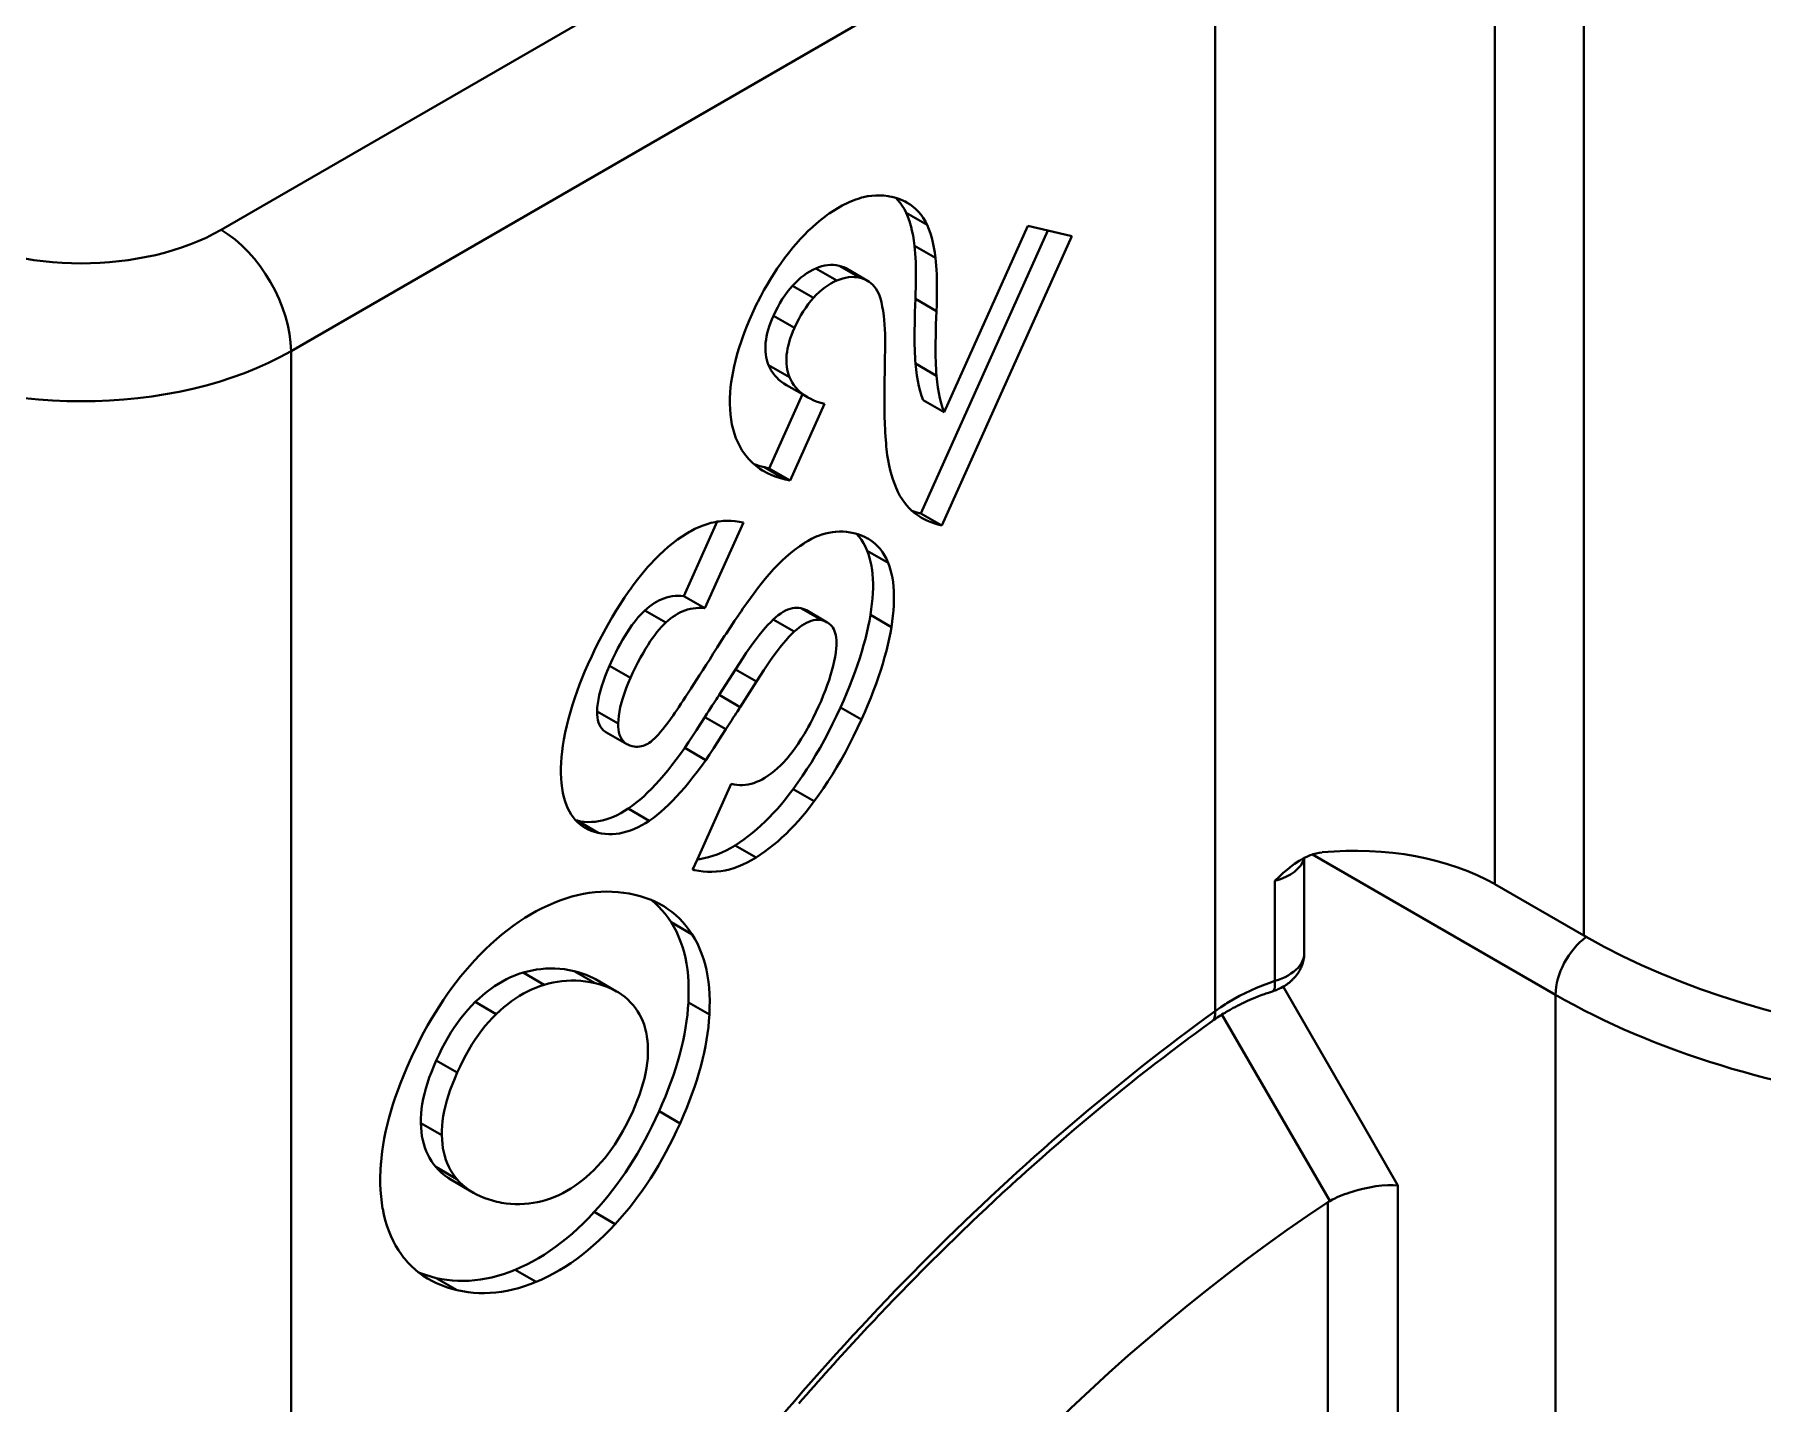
# Model space of a CAD drawing. Header units: millimetres. Extents: x 15 to 415, y 5 to 292.
# Drawn here: x 335.701 to 340.066, y 124.026 to 127.484 of the extents above; entities that cross this region are included whole.
import ezdxf

# ---------------------------------------------------------------- set-up
doc = ezdxf.new("R2010")
doc.units = ezdxf.units.MM
doc.layers.add('Geometries', color=7, linetype='Continuous')

msp = doc.modelspace()

# ---------------------------------------------------------------- linework, layer by layer
at = {"layer": 'Geometries', "linetype": 'Continuous', "lineweight": 40}
for p, q in [((338.5064, 128.3381), (336.1722, 126.9905)), ((336.349, 126.6843), (338.6831, 128.0319)), ((338.6831, 128.0319), (338.6831, 125.0167)), ((339.3902, 125.3376), (339.3902, 128.0319)), ((339.6148, 127.9023), (339.6148, 125.208)), ((337.7409, 127.0519), (337.7463, 127.0547)), ((337.8611, 127.075), (337.867, 127.0738)), ((337.867, 127.0738), (337.8765, 127.0713)), ((337.9561, 127.0029), (337.9031, 127.0335)), ((338.2609, 126.989), (337.9399, 126.2743)), ((338.3214, 126.975), (337.9929, 126.2437)), ((337.9985, 126.5298), (338.21, 127.0008)), ((338.21, 127.0008), (338.2609, 126.989)), ((338.2609, 126.989), (338.3214, 126.975)), ((337.6151, 126.9435), (337.6168, 126.9456)), ((337.9771, 126.9195), (337.9241, 126.9502)), ((337.5686, 126.8799), (337.5726, 126.8859)), ((337.7274, 126.8626), (337.6743, 126.8932)), ((337.7863, 126.8694), (337.7333, 126.9)), ((337.8053, 126.8621), (337.7523, 126.8927)), ((337.6689, 126.8188), (337.6159, 126.8494)), ((337.539, 126.8297), (337.5401, 126.8316)), ((337.9794, 126.7855), (337.9263, 126.8161)), ((337.6207, 126.7428), (337.5676, 126.7734)), ((336.349, 126.6843), (336.349, 123.0847)), ((337.8496, 126.6996), (337.8497, 126.7009)), ((337.6082, 126.6185), (337.5551, 126.6491)), ((337.9795, 126.6221), (337.9265, 126.6528)), ((337.6408, 126.5752), (337.5567, 126.388)), ((337.6006, 126.5984), (337.6408, 126.5752)), ((337.6408, 126.5752), (337.6536, 126.5678)), ((337.6967, 126.5509), (337.6098, 126.3574)), ((337.9985, 126.5298), (337.9455, 126.5604)), ((337.8485, 126.5189), (337.8485, 126.5225)), ((337.5979, 126.3601), (337.5449, 126.3908)), ((337.5567, 126.388), (337.5449, 126.3908)), ((337.6098, 126.3574), (337.5567, 126.388)), ((337.6098, 126.3574), (337.5979, 126.3601)), ((337.9208, 126.2779), (337.9175, 126.2808)), ((337.9929, 126.2437), (337.9399, 126.2743)), ((337.4258, 126.2535), (337.3414, 126.0656)), ((337.3488, 126.2238), (337.3558, 126.228)), ((337.4916, 126.2512), (337.3944, 126.035)), ((337.7707, 126.2244), (337.7772, 126.2227)), ((337.6431, 126.1977), (337.6463, 126.1998)), ((337.8573, 126.1494), (337.8043, 126.18)), ((337.8052, 126.2112), (337.8062, 126.2107)), ((337.2063, 126.0831), (337.2136, 126.0933)), ((337.3944, 126.035), (337.3414, 126.0656)), ((337.2961, 125.9988), (337.243, 126.0294)), ((337.4805, 126.0192), (337.4857, 126.0268)), ((337.6202, 125.9757), (337.5671, 126.0063)), ((337.6899, 126.0043), (337.6369, 126.035)), ((337.7037, 125.9991), (337.6507, 126.0297)), ((337.8656, 125.9873), (337.8126, 126.0179)), ((337.2064, 125.8586), (337.1534, 125.8892)), ((337.4716, 125.88), (337.4306, 125.8157)), ((337.5246, 125.8494), (337.4716, 125.88)), ((337.5246, 125.8494), (337.4837, 125.785)), ((337.4837, 125.785), (337.4306, 125.8157)), ((337.1753, 125.7433), (337.1222, 125.7739)), ((337.4474, 125.729), (337.3944, 125.7596)), ((337.7899, 125.7535), (337.7368, 125.7841)), ((337.1443, 125.7221), (337.1973, 125.6915)), ((337.3964, 125.6513), (337.3434, 125.6819)), ((337.3755, 125.4006), (337.4609, 125.5908)), ((337.4609, 125.5908), (337.4647, 125.59)), ((337.6705, 125.5471), (337.6174, 125.5777)), ((337.254, 125.4981), (337.201, 125.5287)), ((337.0714, 125.4982), (337.0677, 125.4991)), ((337.1245, 125.4676), (337.0714, 125.4982)), ((337.3643, 125.3758), (337.3755, 125.4006)), ((337.5236, 125.4052), (337.4706, 125.4358)), ((338.9085, 125.404), (338.9074, 125.4034)), ((338.9085, 125.1633), (338.9085, 125.4039)), ((338.9292, 125.4127), (339.5431, 125.0583)), ((337.3638, 125.3746), (337.3643, 125.3758)), ((337.3683, 125.3735), (337.3638, 125.3746)), ((337.3683, 125.3735), (337.3643, 125.3758)), ((338.8341, 125.3464), (338.8341, 125.0934)), ((339.6148, 125.208), (339.3902, 125.3376)), ((337.3622, 125.2108), (337.3092, 125.2414)), ((338.9085, 125.1633), (338.9085, 125.1632)), ((338.9085, 125.1632), (338.9085, 125.163)), ((336.9883, 125.0837), (336.9353, 125.1143)), ((337.117, 125.0877), (337.064, 125.1183)), ((337.1715, 125.0668), (337.1184, 125.0974)), ((338.8341, 125.0934), (338.834, 125.0933)), ((339.0565, 124.7303), (338.8555, 125.079)), ((339.5431, 125.0583), (339.5431, 123.1052)), ((336.8674, 125.0095), (336.8143, 125.0402)), ((337.4058, 125.0084), (337.3528, 125.039)), ((338.7006, 125.0084), (338.9726, 124.5375)), ((338.6755, 124.9915), (338.6754, 124.9914)), ((338.6155, 124.9475), (338.6225, 124.9528)), ((336.7688, 124.8619), (336.7158, 124.8925)), ((338.5151, 124.8711), (338.5221, 124.8766)), ((338.4105, 124.7875), (338.4174, 124.7931)), ((337.3317, 124.7334), (337.2786, 124.764)), ((336.73, 124.7036), (336.6769, 124.7343)), ((339.1449, 124.5769), (339.0565, 124.7303)), ((336.7678, 124.5928), (336.7148, 124.6234)), ((336.7569, 124.5889), (336.8099, 124.5583)), ((339.0565, 124.5682), (339.0528, 124.5674)), ((339.1449, 123.7267), (339.1449, 124.5769)), ((336.8691, 124.5356), (336.8746, 124.5344)), ((338.9727, 124.5373), (338.9681, 124.5346)), ((338.9681, 124.5346), (338.9681, 123.6842)), ((338.9727, 124.5373), (338.9726, 124.5375)), ((337.1681, 124.4791), (337.115, 124.5097)), ((336.6716, 124.357), (336.6713, 124.3572)), ((336.6713, 124.3572), (336.6713, 124.3572)), ((336.968, 124.333), (336.9149, 124.3636)), ((337.9311, 124.3494), (337.9386, 124.3569)), ((336.7688, 124.3123), (336.7157, 124.3429))]:
    msp.add_line(p, q, dxfattribs=at)
at = {"layer": 'Geometries', "linetype": 'Continuous', "lineweight": 40, "flags": 128}
for points in [[(337.7463, 127.0547), (337.7518, 127.0575), (337.7602, 127.0614)], [(337.7602, 127.0614), (337.7627, 127.0624), (337.7735, 127.0667), (337.7842, 127.0702), (337.7904, 127.072)], [(337.7904, 127.072), (337.7948, 127.0731), (337.8054, 127.0753), (337.8073, 127.0756)], [(337.8073, 127.0756), (337.8159, 127.0767), (337.8263, 127.0775), (337.8366, 127.0776), (337.8385, 127.0776)], [(337.8385, 127.0776), (337.8468, 127.077), (337.857, 127.0757), (337.8611, 127.075)], [(337.8765, 127.0713), (337.8771, 127.0711), (337.8868, 127.0678), (337.8959, 127.0639), (337.9, 127.0619)], [(337.8766, 127.0713), (337.8812, 127.0665), (337.8874, 127.0591), (337.8931, 127.0512), (337.8983, 127.0427), (337.9031, 127.0335)], [(337.9, 127.0619), (337.9045, 127.0595), (337.9056, 127.0589)], [(337.9056, 127.0589), (337.9127, 127.0545), (337.9203, 127.0489), (337.9275, 127.0427), (337.9342, 127.0359), (337.9404, 127.0285), (337.9461, 127.0206), (337.9514, 127.012), (337.9561, 127.0029)], [(337.6603, 126.9922), (337.666, 126.9976), (337.6765, 127.0069), (337.687, 127.0157), (337.6976, 127.0239), (337.7033, 127.0282)], [(337.7033, 127.0282), (337.7083, 127.0317), (337.7191, 127.0389), (337.7299, 127.0457), (337.7409, 127.0519)], [(337.9031, 127.0335), (337.9073, 127.0233), (337.9111, 127.0124), (337.9145, 127.0011), (337.9152, 126.9985)], [(337.6168, 126.9456), (337.6251, 126.9554), (337.6352, 126.9667), (337.6454, 126.9775), (337.6557, 126.9878), (337.6603, 126.9922)], [(337.9152, 126.9985), (337.9175, 126.9892), (337.9201, 126.9767), (337.9223, 126.9637), (337.9241, 126.9502)], [(337.9561, 127.0029), (337.9603, 126.9926), (337.9642, 126.9818), (337.9676, 126.9705), (337.9706, 126.9585), (337.9731, 126.9461), (337.9753, 126.9331), (337.9771, 126.9195)], [(337.5726, 126.8859), (337.5773, 126.8929), (337.5864, 126.906), (337.5957, 126.9188), (337.6053, 126.9313), (337.6151, 126.9435)], [(337.9241, 126.9502), (337.925, 126.9408), (337.9258, 126.9308), (337.9264, 126.9201), (337.9269, 126.9088), (337.9273, 126.8969), (337.9275, 126.8843), (337.9275, 126.8718), (337.9274, 126.8588), (337.9272, 126.8451), (337.9268, 126.8309), (337.9263, 126.8161)], [(337.5401, 126.8316), (337.5435, 126.8379), (337.5516, 126.8521), (337.5599, 126.866), (337.5685, 126.8796), (337.5686, 126.8799)], [(337.6743, 126.8932), (337.6667, 126.8896), (337.6592, 126.8855), (337.6517, 126.8808), (337.6444, 126.8756), (337.6371, 126.8699), (337.63, 126.8636), (337.6229, 126.8568), (337.6159, 126.8494)], [(337.7333, 126.9), (337.7262, 126.9013), (337.719, 126.902), (337.7118, 126.9021), (337.7044, 126.9016), (337.697, 126.9004), (337.6895, 126.8987), (337.682, 126.8963), (337.6743, 126.8932)], [(337.7523, 126.8927), (337.7509, 126.8935), (337.7454, 126.8961), (337.7395, 126.8983), (337.7333, 126.9)], [(337.9771, 126.9195), (337.978, 126.9102), (337.9788, 126.9002), (337.9795, 126.8895), (337.98, 126.8782), (337.9803, 126.8663), (337.9805, 126.8537), (337.9805, 126.8412), (337.9804, 126.8281), (337.9802, 126.8145), (337.9799, 126.8003), (337.9794, 126.7855)], [(337.6159, 126.8494), (337.609, 126.8416), (337.6024, 126.8332), (337.5961, 126.8244), (337.5899, 126.8152), (337.584, 126.8054), (337.5783, 126.7952), (337.5729, 126.7846), (337.5676, 126.7734)], [(337.7274, 126.8626), (337.7198, 126.859), (337.7122, 126.8549), (337.7048, 126.8502), (337.6974, 126.845), (337.6902, 126.8393), (337.683, 126.833), (337.6759, 126.8262), (337.6689, 126.8188)], [(337.7863, 126.8694), (337.7792, 126.8707), (337.772, 126.8714), (337.7648, 126.8715), (337.7575, 126.871), (337.75, 126.8698), (337.7426, 126.868), (337.735, 126.8656), (337.7274, 126.8626)], [(337.8053, 126.8621), (337.8039, 126.8628), (337.7984, 126.8655), (337.7926, 126.8677), (337.7863, 126.8694)], [(337.8376, 126.8175), (337.8353, 126.8244), (337.8326, 126.8309), (337.8295, 126.8369), (337.8261, 126.8424), (337.8224, 126.8474), (337.8183, 126.852), (337.8139, 126.8561), (337.8091, 126.8597), (337.8053, 126.8621)], [(337.5138, 126.7785), (337.5209, 126.7938), (337.5276, 126.8077)], [(337.5276, 126.8077), (337.5282, 126.8088), (337.5355, 126.823)], [(337.5355, 126.823), (337.5357, 126.8235), (337.539, 126.8297)], [(337.6689, 126.8188), (337.6621, 126.8109), (337.6555, 126.8026), (337.6491, 126.7938), (337.643, 126.7846), (337.637, 126.7748), (337.6314, 126.7646), (337.6259, 126.7539), (337.6207, 126.7428)], [(337.8497, 126.7009), (337.8497, 126.7143), (337.8495, 126.7273), (337.849, 126.7397), (337.8484, 126.7516), (337.8474, 126.7629), (337.8463, 126.7737), (337.8446, 126.7858), (337.8426, 126.7971), (337.8403, 126.8077), (337.8376, 126.8175)], [(337.9263, 126.8161), (337.9257, 126.7991), (337.9251, 126.7827), (337.9247, 126.767), (337.9244, 126.752), (337.9242, 126.7377), (337.9241, 126.7241), (337.9241, 126.7112), (337.9243, 126.7), (337.9245, 126.6894), (337.9249, 126.6794), (337.9253, 126.6699), (337.9258, 126.661), (337.9265, 126.6528)], [(337.4827, 126.6986), (337.4841, 126.7029), (337.4892, 126.7176), (337.4947, 126.7325), (337.5006, 126.7476), (337.507, 126.7629), (337.5138, 126.7785)], [(337.5676, 126.7734), (337.5637, 126.7643), (337.5602, 126.7553), (337.5571, 126.7465), (337.5544, 126.7379), (337.5521, 126.7295), (337.5503, 126.7213), (337.5489, 126.7132), (337.5479, 126.7053), (337.5473, 126.6977), (337.5472, 126.6902), (337.5474, 126.6829), (337.5481, 126.6757), (337.5493, 126.6688), (337.5508, 126.662), (337.5527, 126.6555), (337.5551, 126.6491)], [(337.9794, 126.7855), (337.9787, 126.7684), (337.9781, 126.7521), (337.9777, 126.7364), (337.9774, 126.7214), (337.9772, 126.7071), (337.9771, 126.6935), (337.9772, 126.6806), (337.9773, 126.6694), (337.9775, 126.6588), (337.9779, 126.6488), (337.9783, 126.6393), (337.9789, 126.6304), (337.9795, 126.6221)], [(337.6207, 126.7428), (337.6167, 126.7336), (337.6132, 126.7247), (337.6101, 126.7159), (337.6074, 126.7073), (337.6052, 126.6989), (337.6033, 126.6906), (337.6019, 126.6826), (337.6009, 126.6747), (337.6004, 126.667), (337.6002, 126.6596), (337.6005, 126.6522), (337.6012, 126.6451), (337.6023, 126.6382), (337.6038, 126.6314), (337.6058, 126.6249), (337.6082, 126.6185)], [(337.4584, 126.5801), (337.4595, 126.5929), (337.4611, 126.6059), (337.463, 126.6191), (337.4655, 126.6325), (337.4683, 126.6462), (337.4716, 126.66), (337.4754, 126.6741), (337.4795, 126.6884), (337.4827, 126.6986)], [(337.8484, 126.6109), (337.8485, 126.6147), (337.8486, 126.6276), (337.8488, 126.6411), (337.8489, 126.6551), (337.8492, 126.6698), (337.8494, 126.685), (337.8496, 126.6996)], [(337.5551, 126.6491), (337.5583, 126.6421), (337.562, 126.6354), (337.5662, 126.629), (337.5708, 126.623), (337.5759, 126.6174), (337.5815, 126.612), (337.5876, 126.607), (337.5942, 126.6024), (337.6006, 126.5984)], [(337.6082, 126.6185), (337.6114, 126.6115), (337.615, 126.6048), (337.6192, 126.5984), (337.6238, 126.5924), (337.629, 126.5867), (337.6346, 126.5814), (337.6406, 126.5764), (337.6472, 126.5718), (337.6536, 126.5678)], [(337.9265, 126.6528), (337.928, 126.6375), (337.93, 126.623), (337.9323, 126.6091), (337.935, 126.5959), (337.9381, 126.5834), (337.9416, 126.5716), (337.9455, 126.5604)], [(337.9795, 126.6221), (337.9811, 126.6069), (337.983, 126.5924), (337.9853, 126.5785), (337.988, 126.5653), (337.9911, 126.5528), (337.9946, 126.541), (337.9985, 126.5298)], [(337.4881, 126.4342), (337.4824, 126.4439), (337.4773, 126.4541), (337.4728, 126.4647), (337.4689, 126.4757), (337.4655, 126.4872), (337.4628, 126.4992), (337.4606, 126.5115), (337.459, 126.5244), (337.458, 126.5376), (337.4575, 126.5513), (337.4577, 126.5655), (337.4584, 126.5801)], [(337.6536, 126.5678), (337.6542, 126.5674), (337.6618, 126.5635), (337.6678, 126.5606)], [(337.6678, 126.5606), (337.6698, 126.5598), (337.6783, 126.5565), (337.6872, 126.5535), (337.6967, 126.5509)], [(337.85, 126.4802), (337.8498, 126.4843), (337.849, 126.5013), (337.8485, 126.5189)], [(337.8527, 126.4435), (337.852, 126.4518), (337.8507, 126.4678), (337.85, 126.4802)], [(337.8552, 126.4216), (337.8535, 126.4364), (337.8527, 126.4435)], [(337.5045, 126.4124), (337.5011, 126.4163), (337.4944, 126.425), (337.4881, 126.4342)], [(337.5187, 126.3985), (337.5163, 126.4007), (337.5084, 126.4082), (337.5045, 126.4124)], [(337.54, 126.383), (337.5335, 126.3872), (337.5246, 126.3937), (337.5187, 126.3985)], [(337.5449, 126.3908), (337.5328, 126.3939), (337.5213, 126.3976), (337.5188, 126.3985)], [(337.8688, 126.3612), (337.8656, 126.3719), (337.8625, 126.3836), (337.8597, 126.3957), (337.8573, 126.4084), (337.8552, 126.4216)], [(337.5433, 126.3811), (337.5429, 126.3813), (337.54, 126.383)], [(337.5979, 126.3601), (337.5858, 126.3633), (337.5743, 126.3669), (337.5633, 126.3712), (337.5528, 126.376), (337.5433, 126.3811)], [(337.8799, 126.3331), (337.8774, 126.3387), (337.873, 126.3495), (337.869, 126.3607), (337.8688, 126.3612)], [(337.8985, 126.3016), (337.8927, 126.3101), (337.8872, 126.319), (337.8821, 126.3286), (337.8799, 126.3331)], [(337.9175, 126.2808), (337.9165, 126.2817), (337.9101, 126.2879), (337.9041, 126.2946), (337.8985, 126.3016)], [(337.9399, 126.2743), (337.9297, 126.2769), (337.92, 126.2799), (337.9175, 126.2808)], [(337.9418, 126.2632), (337.9383, 126.2654), (337.9306, 126.2704), (337.9234, 126.2758), (337.9208, 126.2779)], [(337.2505, 126.1392), (337.2569, 126.1463), (337.268, 126.158), (337.2792, 126.1692), (337.2905, 126.1798), (337.3019, 126.1898), (337.3135, 126.1992), (337.3251, 126.208), (337.3369, 126.2162), (337.3488, 126.2238)], [(337.3558, 126.228), (337.359, 126.2297), (337.3692, 126.2351), (337.3794, 126.2398), (337.3897, 126.2439), (337.3999, 126.2474), (337.4093, 126.2501)], [(337.4093, 126.2501), (337.4101, 126.2503), (337.4203, 126.2526), (337.4258, 126.2536)], [(337.4258, 126.2536), (337.4305, 126.2542), (337.4407, 126.2553), (337.4508, 126.2557), (337.461, 126.2555), (337.47, 126.2548)], [(337.47, 126.2548), (337.4712, 126.2547), (337.4814, 126.2533), (337.4916, 126.2512)], [(337.6782, 126.2167), (337.6811, 126.2179), (337.6899, 126.221), (337.6987, 126.2236), (337.7076, 126.2256), (337.7165, 126.2271), (337.7233, 126.2279)], [(337.7233, 126.2279), (337.7255, 126.228), (337.7344, 126.2284), (337.7434, 126.2282), (337.7525, 126.2275), (337.7615, 126.2262), (337.7707, 126.2244)], [(337.9929, 126.2437), (337.9828, 126.2463), (337.973, 126.2493), (337.9637, 126.2527), (337.9548, 126.2565), (337.9463, 126.2607), (337.9418, 126.2632)], [(337.5633, 126.1285), (337.567, 126.1326), (337.5776, 126.1436), (337.5885, 126.1542), (337.5996, 126.1643), (337.6109, 126.1739), (337.62, 126.1811)], [(337.62, 126.1811), (337.6225, 126.183), (337.6319, 126.1899)], [(337.6319, 126.1899), (337.6343, 126.1916), (337.6431, 126.1977)], [(337.6463, 126.1998), (337.6549, 126.2051), (337.6636, 126.2099), (337.6723, 126.2142), (337.6782, 126.2167)], [(337.7772, 126.2227), (337.7807, 126.2217), (337.7903, 126.2183), (337.7993, 126.2143), (337.8052, 126.2112)], [(337.7772, 126.2227), (337.7773, 126.2225), (337.7837, 126.2153), (337.7897, 126.2074), (337.7951, 126.1989), (337.7999, 126.1898), (337.8043, 126.18)], [(337.8043, 126.18), (337.8076, 126.1711), (337.8105, 126.1618), (337.813, 126.1521), (337.815, 126.142), (337.8161, 126.1353)], [(337.8062, 126.2107), (337.8079, 126.2097), (337.8159, 126.2044), (337.8234, 126.1985), (337.8303, 126.1919), (337.8368, 126.1847), (337.8427, 126.1768), (337.8481, 126.1683), (337.853, 126.1592), (337.8573, 126.1494)], [(337.2136, 126.0933), (337.2242, 126.1074), (337.235, 126.1209), (337.2459, 126.1339), (337.2505, 126.1392)], [(337.8573, 126.1494), (337.8607, 126.1405), (337.8636, 126.1312), (337.866, 126.1215), (337.8681, 126.1114), (337.8697, 126.1009), (337.8709, 126.0899), (337.8717, 126.0785), (337.8721, 126.0667), (337.8721, 126.0545), (337.8716, 126.0419), (337.8708, 126.0289), (337.8695, 126.0154), (337.8678, 126.0016), (337.8656, 125.9873)], [(337.4857, 126.0268), (337.4905, 126.0337), (337.5001, 126.0472), (337.5094, 126.0603), (337.5186, 126.0728), (337.5276, 126.0849), (337.5364, 126.0964)], [(337.5364, 126.0964), (337.5463, 126.1089), (337.5566, 126.121), (337.5633, 126.1285)], [(337.8188, 126.1081), (337.8191, 126.0974), (337.8191, 126.0852), (337.8186, 126.0725), (337.8177, 126.0595), (337.8164, 126.0461), (337.8147, 126.0322), (337.8126, 126.0179)], [(337.8161, 126.1353), (337.8167, 126.1315), (337.8179, 126.1205), (337.8187, 126.1092), (337.8188, 126.1081)], [(337.0989, 125.8928), (337.1085, 125.9138), (337.1184, 125.9344), (337.1285, 125.9544), (337.1388, 125.974), (337.1493, 125.9931), (337.16, 126.0118), (337.1704, 126.0289), (337.1809, 126.0456), (337.1855, 126.0528)], [(337.1855, 126.0528), (337.1916, 126.0619), (337.2025, 126.0778), (337.2063, 126.0831)], [(337.3414, 126.0656), (337.3339, 126.0662), (337.3265, 126.0663), (337.3191, 126.0659), (337.3118, 126.065), (337.3046, 126.0637), (337.2975, 126.0618), (337.2904, 126.0595), (337.2843, 126.0571), (337.2782, 126.0542), (337.2722, 126.051), (337.2663, 126.0475), (337.2604, 126.0435), (337.2546, 126.0392), (337.2488, 126.0345), (337.243, 126.0294)], [(337.243, 126.0294), (337.2373, 126.0239), (337.2317, 126.0181), (337.2263, 126.012), (337.2208, 126.0055), (337.2155, 125.9987), (337.2103, 125.9918), (337.2041, 125.9829), (337.1981, 125.9738), (337.1923, 125.9645), (337.1867, 125.955), (337.1806, 125.9443), (337.1748, 125.9335), (337.1692, 125.9226), (337.1611, 125.9059), (337.1534, 125.8892)], [(337.3944, 126.035), (337.3869, 126.0356), (337.3795, 126.0357), (337.3721, 126.0353), (337.3649, 126.0344), (337.3577, 126.0331), (337.3505, 126.0312), (337.3435, 126.0289), (337.3373, 126.0264), (337.3313, 126.0236), (337.3253, 126.0204), (337.3193, 126.0168), (337.3134, 126.0129), (337.3076, 126.0086), (337.3018, 126.0039), (337.2961, 125.9988)], [(337.4441, 125.9647), (337.4478, 125.9703), (337.4588, 125.987), (337.4696, 126.0032), (337.4798, 126.0181)], [(337.5671, 126.0063), (337.5606, 126), (337.5537, 125.9929), (337.5466, 125.985), (337.5393, 125.9764), (337.5317, 125.967), (337.5239, 125.9568), (337.5158, 125.9459), (337.5075, 125.9343), (337.4989, 125.9218), (337.49, 125.9087), (337.4809, 125.8947), (337.4716, 125.88)], [(337.4798, 126.0181), (337.4801, 126.0187), (337.4805, 126.0192)], [(337.6369, 126.035), (337.6317, 126.0359), (337.6264, 126.0362), (337.6209, 126.0359), (337.6154, 126.035), (337.6097, 126.0335), (337.604, 126.0314), (337.5981, 126.0287), (337.5921, 126.0254), (337.586, 126.0215), (337.5798, 126.0171), (337.5735, 126.012), (337.5671, 126.0063)], [(337.6899, 126.0043), (337.6847, 126.0052), (337.6794, 126.0055), (337.6739, 126.0052), (337.6684, 126.0043), (337.6627, 126.0029), (337.657, 126.0008), (337.6511, 125.9981), (337.6451, 125.9948), (337.6391, 125.9909), (337.6329, 125.9865), (337.6266, 125.9814), (337.6202, 125.9757)], [(337.6507, 126.0297), (337.6467, 126.0317), (337.642, 126.0335), (337.6369, 126.035)], [(337.8126, 126.0179), (337.81, 126.0033), (337.8071, 125.9883), (337.8036, 125.973), (337.7997, 125.9574), (337.7954, 125.9415), (337.7907, 125.9253), (337.7855, 125.9087), (337.7798, 125.8919), (337.7738, 125.8747), (337.7673, 125.8572), (337.7603, 125.8394), (337.7529, 125.8213), (337.7451, 125.8029), (337.7368, 125.7841)], [(337.2961, 125.9988), (337.2904, 125.9933), (337.2847, 125.9874), (337.279, 125.9811), (337.2734, 125.9743), (337.2677, 125.967), (337.2621, 125.9594), (337.2565, 125.9513), (337.2509, 125.9427), (337.2445, 125.9324), (337.2381, 125.9215), (337.2317, 125.9101), (337.2254, 125.8981), (337.219, 125.8855), (337.2127, 125.8723), (337.2064, 125.8586)], [(337.4252, 125.9352), (337.4366, 125.9531), (337.4441, 125.9647)], [(337.6202, 125.9757), (337.6136, 125.9694), (337.6068, 125.9623), (337.5997, 125.9544), (337.5923, 125.9458), (337.5847, 125.9364), (337.5769, 125.9262), (337.5688, 125.9153), (337.5605, 125.9037), (337.5519, 125.8912), (337.5431, 125.878), (337.534, 125.8641), (337.5246, 125.8494)], [(337.7037, 125.9991), (337.6997, 126.0011), (337.695, 126.0029), (337.6899, 126.0043)], [(337.726, 125.9332), (337.7265, 125.9407), (337.7267, 125.9477), (337.7265, 125.9544), (337.726, 125.9607), (337.725, 125.9665), (337.7237, 125.972), (337.722, 125.977), (337.7199, 125.9817), (337.7175, 125.9859), (337.7147, 125.9898), (337.7115, 125.9932), (337.7079, 125.9963), (337.704, 125.9989), (337.7037, 125.9991)], [(337.8656, 125.9873), (337.8631, 125.9726), (337.8601, 125.9577), (337.8566, 125.9424), (337.8528, 125.9268), (337.8485, 125.9109), (337.8437, 125.8947), (337.8385, 125.8781), (337.8329, 125.8613), (337.8268, 125.8441), (337.8203, 125.8266), (337.8133, 125.8088), (337.806, 125.7907), (337.7981, 125.7723), (337.7899, 125.7535)], [(337.3139, 125.7638), (337.3184, 125.7703), (337.3232, 125.7773), (337.3284, 125.785), (337.3338, 125.7932), (337.3396, 125.8019), (337.3457, 125.8111), (337.352, 125.8208), (337.3587, 125.8311), (337.3657, 125.8419), (337.3732, 125.8535), (337.381, 125.8657), (337.3892, 125.8784), (337.3977, 125.8918), (337.4065, 125.9057), (337.4157, 125.9201), (337.4252, 125.9352)], [(337.6817, 125.7864), (337.6879, 125.8004), (337.6936, 125.8142), (337.6989, 125.8276), (337.7037, 125.8406), (337.708, 125.8534), (337.7119, 125.8658), (337.7154, 125.8778), (337.7184, 125.8896), (337.721, 125.901), (337.7231, 125.912), (337.7248, 125.9228), (337.726, 125.9332)], [(337.0385, 125.7034), (337.0419, 125.7208), (337.0457, 125.7382), (337.0501, 125.7556), (337.0548, 125.7732), (337.0601, 125.7908), (337.0658, 125.8085), (337.0716, 125.8252), (337.0778, 125.842), (337.0844, 125.8589), (337.0914, 125.8758), (337.0989, 125.8928)], [(337.1534, 125.8892), (337.1476, 125.876), (337.1425, 125.8632), (337.1379, 125.8507), (337.134, 125.8386), (337.1306, 125.8269), (337.1277, 125.8156), (337.1255, 125.8046), (337.1238, 125.794), (337.1227, 125.7837), (337.1222, 125.7739)], [(337.2064, 125.8586), (337.2007, 125.8454), (337.1955, 125.8326), (337.191, 125.8201), (337.187, 125.808), (337.1836, 125.7963), (337.1808, 125.785), (337.1785, 125.774), (337.1769, 125.7634), (337.1758, 125.7531), (337.1753, 125.7433)], [(337.4306, 125.8157), (337.4286, 125.8127), (337.4263, 125.8091), (337.4235, 125.8049), (337.4204, 125.8002), (337.417, 125.7949), (337.4132, 125.789), (337.409, 125.7825), (337.4045, 125.7755), (337.3996, 125.7678), (337.3944, 125.7596)], [(337.1222, 125.7739), (337.1223, 125.7661), (337.1229, 125.7588), (337.124, 125.7522), (337.1257, 125.746), (337.1278, 125.7405), (337.1305, 125.7354), (337.1337, 125.731), (337.1375, 125.7271), (337.1417, 125.7237), (337.1442, 125.7221)], [(337.1753, 125.7433), (337.1753, 125.7355), (337.1759, 125.7282), (337.1771, 125.7215), (337.1787, 125.7154), (337.1809, 125.7098), (337.1836, 125.7048), (337.1868, 125.7004), (337.1905, 125.6965), (337.1948, 125.6931), (337.1973, 125.6915)], [(337.2575, 125.6976), (337.262, 125.7012), (337.2668, 125.7056), (337.2719, 125.7106), (337.2772, 125.7162), (337.2827, 125.7225), (337.2885, 125.7295), (337.2945, 125.7371), (337.3007, 125.7454), (337.3072, 125.7543), (337.3139, 125.7638)], [(337.3944, 125.7596), (337.3837, 125.743), (337.3732, 125.7268), (337.363, 125.7113), (337.353, 125.6963), (337.3434, 125.6819)], [(337.4837, 125.785), (337.4817, 125.782), (337.4793, 125.7784), (337.4766, 125.7743), (337.4735, 125.7696), (337.47, 125.7642), (337.4662, 125.7584), (337.4621, 125.7519), (337.4575, 125.7448), (337.4527, 125.7372), (337.4474, 125.729)], [(337.7368, 125.7841), (337.7271, 125.7631), (337.7171, 125.7424), (337.7068, 125.7221), (337.6963, 125.7021), (337.6854, 125.6825), (337.6742, 125.6633), (337.6634, 125.6455), (337.6523, 125.6281), (337.6409, 125.611), (337.6293, 125.5942), (337.6174, 125.5777)], [(337.6557, 125.7345), (337.6609, 125.7441), (337.6681, 125.7579), (337.675, 125.772), (337.6817, 125.7864)], [(337.7899, 125.7535), (337.7802, 125.7325), (337.7702, 125.7118), (337.7599, 125.6914), (337.7493, 125.6715), (337.7384, 125.6519), (337.7272, 125.6327), (337.7164, 125.6149), (337.7053, 125.5975), (337.694, 125.5804), (337.6823, 125.5636), (337.6705, 125.5471)], [(337.0415, 125.5464), (337.0385, 125.5574), (337.0359, 125.5687), (337.0338, 125.5804), (337.0323, 125.5925), (337.0313, 125.605), (337.0308, 125.6178), (337.0308, 125.6311), (337.0313, 125.6448), (337.0323, 125.6589), (337.0339, 125.6733), (337.0359, 125.6882), (337.0385, 125.7034)], [(337.4474, 125.729), (337.4367, 125.7123), (337.4262, 125.6962), (337.416, 125.6807), (337.4061, 125.6657), (337.3964, 125.6513)], [(337.6214, 125.6802), (337.6298, 125.6923), (337.638, 125.7048), (337.6459, 125.7175), (337.6535, 125.7307), (337.6557, 125.7345)], [(337.1973, 125.6915), (337.1995, 125.6903), (337.2048, 125.6881), (337.2107, 125.6864)], [(337.3434, 125.6819), (337.3326, 125.6668), (337.3219, 125.6523), (337.3113, 125.6385), (337.3008, 125.6253), (337.2904, 125.6127), (337.2801, 125.6008), (337.2699, 125.5896), (337.2598, 125.5789), (337.2497, 125.569), (337.2398, 125.5596), (337.23, 125.5509), (337.2202, 125.5429), (337.2106, 125.5355), (337.201, 125.5287)], [(337.2107, 125.6864), (337.2156, 125.6855), (337.2204, 125.685), (337.2252, 125.685), (337.23, 125.6854), (337.2347, 125.6863), (337.2386, 125.6874), (337.2424, 125.6888), (337.2462, 125.6905), (337.25, 125.6926), (337.2538, 125.6949), (337.2575, 125.6976)], [(337.559, 125.6153), (337.5622, 125.6177), (337.5701, 125.624), (337.5779, 125.6307), (337.5855, 125.6378), (337.593, 125.6454), (337.6003, 125.6534), (337.6058, 125.6598)], [(337.6058, 125.6598), (337.6075, 125.6619), (337.6145, 125.6708), (337.6214, 125.6802)], [(337.3964, 125.6513), (337.3856, 125.6362), (337.3749, 125.6217), (337.3643, 125.6079), (337.3538, 125.5947), (337.3434, 125.5821), (337.3331, 125.5702), (337.3229, 125.5589), (337.3128, 125.5483), (337.3028, 125.5383), (337.2928, 125.529), (337.283, 125.5203), (337.2732, 125.5123), (337.2636, 125.5049), (337.254, 125.4981)], [(337.546, 125.6065), (337.5542, 125.6119), (337.559, 125.6153)], [(337.4647, 125.59), (337.4682, 125.5894), (337.4754, 125.5885), (337.4827, 125.588), (337.4898, 125.5881), (337.497, 125.5886), (337.5041, 125.5897), (337.5112, 125.5912), (337.5182, 125.5933), (337.5252, 125.5959), (337.5322, 125.5989), (337.5391, 125.6025), (337.546, 125.6065)], [(337.6174, 125.5777), (337.6076, 125.5647), (337.5977, 125.5522), (337.5877, 125.54), (337.5776, 125.5284), (337.5673, 125.5171), (337.557, 125.5063), (337.5466, 125.496), (337.536, 125.486), (337.5254, 125.4766), (337.5146, 125.4675), (337.5038, 125.4589), (337.4928, 125.4508), (337.4817, 125.4431), (337.4706, 125.4358)], [(337.0678, 125.4991), (337.0665, 125.5005), (337.0613, 125.5069), (337.0565, 125.5138), (337.0521, 125.5212), (337.0481, 125.5291), (337.0446, 125.5375), (337.0415, 125.5464)], [(337.201, 125.5287), (337.1915, 125.5226), (337.1821, 125.5171), (337.1726, 125.5121), (337.1633, 125.5078), (337.1539, 125.5041), (337.1446, 125.501), (337.1353, 125.4986), (337.1261, 125.4967), (337.1169, 125.4954), (337.1077, 125.4948), (337.0986, 125.4947), (337.0895, 125.4953), (337.0805, 125.4964), (337.0714, 125.4982)], [(337.6705, 125.5471), (337.6606, 125.5341), (337.6507, 125.5215), (337.6407, 125.5094), (337.6306, 125.4977), (337.6204, 125.4865), (337.61, 125.4757), (337.5996, 125.4653), (337.5891, 125.4554), (337.5784, 125.4459), (337.5677, 125.4369), (337.5568, 125.4283), (337.5458, 125.4202), (337.5348, 125.4124), (337.5236, 125.4052)], [(337.0913, 125.4804), (337.085, 125.4843), (337.0784, 125.4892), (337.0723, 125.4946), (337.0678, 125.4991)], [(337.254, 125.4981), (337.2445, 125.492), (337.2351, 125.4864), (337.2257, 125.4815), (337.2163, 125.4772), (337.2069, 125.4735), (337.1976, 125.4704), (337.1884, 125.4679), (337.1791, 125.4661), (337.1699, 125.4648), (337.1608, 125.4641), (337.1516, 125.4641), (337.1425, 125.4646), (337.1335, 125.4658), (337.1245, 125.4676)], [(337.1245, 125.4676), (337.1157, 125.4699), (337.1074, 125.4728), (337.0995, 125.4761), (337.092, 125.48), (337.0913, 125.4804)], [(337.5236, 125.4052), (337.5124, 125.3985), (337.5012, 125.3924), (337.49, 125.3871), (337.4788, 125.3824), (337.4677, 125.3785), (337.4566, 125.3752), (337.4455, 125.3726), (337.4344, 125.3707), (337.4233, 125.3694), (337.4123, 125.3689), (337.4013, 125.369), (337.3903, 125.3698), (337.3793, 125.3713), (337.3683, 125.3735)], [(337.4706, 125.4358), (337.4593, 125.4291), (337.4481, 125.423), (337.437, 125.4177), (337.4258, 125.4131), (337.4147, 125.4091), (337.4035, 125.4058), (337.3924, 125.4032), (337.3814, 125.4013), (337.3755, 125.4005)], [(338.8952, 125.3964), (338.8914, 125.394), (338.8902, 125.3932)], [(338.9074, 125.4034), (338.9069, 125.4031), (338.899, 125.3988), (338.8952, 125.3964)], [(338.9292, 125.4128), (338.9232, 125.4106), (338.9149, 125.4071), (338.9085, 125.404)], [(338.9538, 125.4181), (338.946, 125.4171), (338.9383, 125.4154), (338.9307, 125.4132), (338.9292, 125.4128)], [(338.8902, 125.3932), (338.8839, 125.389), (338.8767, 125.3837), (338.8658, 125.375), (338.8553, 125.366), (338.845, 125.3566), (338.8348, 125.347), (338.8341, 125.3464)], [(337.0133, 125.2907), (337.0283, 125.2965), (337.0433, 125.3017), (337.0582, 125.3062), (337.073, 125.31), (337.0878, 125.3131), (337.1025, 125.3156), (337.1171, 125.3174), (337.1316, 125.3185), (337.1461, 125.3189), (337.1605, 125.3187), (337.1748, 125.3178), (337.1891, 125.3162), (337.2033, 125.314), (337.2174, 125.3111)], [(337.2174, 125.3111), (337.2307, 125.3076), (337.2436, 125.3036), (337.256, 125.2991), (337.2583, 125.2981)], [(336.8123, 125.1448), (336.826, 125.1592), (336.8398, 125.1729), (336.8537, 125.1861), (336.8677, 125.1986), (336.8818, 125.2106), (336.896, 125.2219), (336.9103, 125.2326), (336.9247, 125.2428), (336.9392, 125.2523), (336.9538, 125.2612), (336.9685, 125.2695), (336.9834, 125.2772), (336.9983, 125.2842), (337.0133, 125.2907)], [(337.2583, 125.2981), (337.2679, 125.2939), (337.2746, 125.2907)], [(337.2583, 125.2981), (337.2678, 125.2902), (337.277, 125.2816), (337.2857, 125.2724), (337.294, 125.2627), (337.3018, 125.2523), (337.3092, 125.2414)], [(337.2746, 125.2907), (337.2794, 125.2882), (337.286, 125.2845)], [(337.286, 125.2845), (337.2905, 125.2819), (337.297, 125.2778)], [(337.297, 125.2778), (337.301, 125.275), (337.3112, 125.2676), (337.3208, 125.2596), (337.33, 125.251), (337.3388, 125.2418), (337.3471, 125.232), (337.3549, 125.2217), (337.3622, 125.2108)], [(337.3092, 125.2414), (337.3161, 125.23), (337.3223, 125.2181), (337.328, 125.2058), (337.3332, 125.1929), (337.3377, 125.1797), (337.3417, 125.1659), (337.3451, 125.1517), (337.3479, 125.137), (337.3502, 125.1218), (337.3518, 125.1062), (337.3529, 125.0901), (337.3534, 125.0735), (337.3534, 125.0565), (337.3528, 125.039)], [(337.3622, 125.2108), (337.3691, 125.1994), (337.3754, 125.1875), (337.3811, 125.1752), (337.3862, 125.1623), (337.3907, 125.149), (337.3947, 125.1353), (337.3981, 125.121), (337.4009, 125.1064), (337.4032, 125.0912), (337.4049, 125.0756), (337.406, 125.0595), (337.4065, 125.0429), (337.4064, 125.0259), (337.4058, 125.0084)], [(336.649, 124.8912), (336.6576, 124.9099), (336.6664, 124.9281), (336.6754, 124.9461), (336.6846, 124.9636), (336.694, 124.9808), (336.7037, 124.9976), (336.7136, 125.014), (336.7237, 125.03), (336.734, 125.0457), (336.7445, 125.0609), (336.7553, 125.0759), (336.7662, 125.0904), (336.7774, 125.1046), (336.7888, 125.1183), (336.8004, 125.1317), (336.8123, 125.1448)], [(338.9064, 125.1496), (338.9041, 125.1437), (338.9011, 125.1378), (338.8973, 125.1322), (338.8927, 125.1267), (338.8874, 125.1214), (338.8815, 125.1164), (338.8749, 125.1117), (338.8678, 125.1073), (338.8601, 125.1032), (338.8518, 125.0995), (338.8432, 125.0962), (338.8341, 125.0934)], [(338.9024, 125.1315), (338.9034, 125.1343), (338.9048, 125.1387), (338.9059, 125.1427), (338.9068, 125.1466), (338.9074, 125.1501), (338.9079, 125.1537), (338.908, 125.1548), (338.9081, 125.1562), (338.9083, 125.1581), (338.9084, 125.1604), (338.9084, 125.1608)], [(338.9084, 125.1608), (338.9078, 125.1556), (338.9064, 125.1496)], [(338.9085, 125.163), (338.9085, 125.1616), (338.9084, 125.1608)], [(336.9353, 125.1143), (336.9247, 125.1109), (336.9142, 125.107), (336.9037, 125.1025), (336.8934, 125.0976), (336.8832, 125.0922), (336.8731, 125.0863), (336.863, 125.0798), (336.8531, 125.0729), (336.8433, 125.0655), (336.8335, 125.0575), (336.8239, 125.0491), (336.8143, 125.0402)], [(337.064, 125.1183), (337.0519, 125.1208), (337.0398, 125.1227), (337.0278, 125.124), (337.0157, 125.1247), (337.0037, 125.1249), (336.9917, 125.1244), (336.9804, 125.1234), (336.9691, 125.1219), (336.9578, 125.1199), (336.9465, 125.1174), (336.9353, 125.1143)], [(337.117, 125.0877), (337.105, 125.0902), (337.0929, 125.0921), (337.0808, 125.0934), (337.0688, 125.0941), (337.0568, 125.0943), (337.0447, 125.0938), (337.0334, 125.0928), (337.0221, 125.0913), (337.0108, 125.0893), (336.9996, 125.0867), (336.9883, 125.0837)], [(337.1184, 125.0974), (337.1129, 125.1005), (337.1039, 125.1049), (337.0945, 125.1089), (337.0847, 125.1125), (337.0746, 125.1156), (337.064, 125.1183)], [(338.834, 125.0933), (338.8185, 125.0879), (338.8031, 125.0822), (338.7881, 125.076), (338.7733, 125.0695), (338.7588, 125.0626), (338.7447, 125.0553), (338.7285, 125.0464), (338.7129, 125.0369), (338.7094, 125.0348)], [(338.8341, 125.0934), (338.8344, 125.0885), (338.8344, 125.0841), (338.8342, 125.0801), (338.8337, 125.0766), (338.833, 125.0735), (338.8321, 125.071), (338.8309, 125.0691), (338.8295, 125.0677), (338.828, 125.0669)], [(338.8555, 125.079), (338.859, 125.0812), (338.8629, 125.0836), (338.8644, 125.0847), (338.8658, 125.0857), (338.8671, 125.0867), (338.8685, 125.0877), (338.8701, 125.0889), (338.872, 125.0905), (338.874, 125.0921), (338.8756, 125.0936), (338.8769, 125.0947), (338.8779, 125.0957), (338.879, 125.0967), (338.8801, 125.0978), (338.8815, 125.0992), (338.883, 125.1009), (338.8846, 125.1027), (338.886, 125.1042), (338.8871, 125.1055), (338.8882, 125.1069), (338.8894, 125.1084), (338.8907, 125.1103), (338.8923, 125.1125), (338.8938, 125.1147), (338.8949, 125.1166), (338.8949, 125.1166)], [(338.8949, 125.1166), (338.8959, 125.1183), (338.8971, 125.1203), (338.8982, 125.1223), (338.8992, 125.1244), (338.9004, 125.1269), (338.9016, 125.1297), (338.9024, 125.1315)], [(336.9883, 125.0837), (336.9777, 125.0803), (336.9672, 125.0763), (336.9568, 125.0719), (336.9465, 125.067), (336.9362, 125.0616), (336.9261, 125.0556), (336.9161, 125.0492), (336.9061, 125.0423), (336.8963, 125.0349), (336.8866, 125.0269), (336.8769, 125.0185), (336.8674, 125.0095)], [(337.1715, 125.0668), (337.1659, 125.0698), (337.1569, 125.0743), (337.1475, 125.0783), (337.1378, 125.0818), (337.1276, 125.085), (337.117, 125.0877)], [(337.2137, 125.0316), (337.2069, 125.0391), (337.1996, 125.0463), (337.1918, 125.0529), (337.1836, 125.059), (337.175, 125.0647), (337.1715, 125.0668)], [(338.7189, 125.0193), (338.7193, 125.0195), (338.7214, 125.0207), (338.7238, 125.0221), (338.7266, 125.0236), (338.7292, 125.025), (338.7315, 125.0263), (338.7335, 125.0273), (338.736, 125.0287), (338.7384, 125.0299), (338.7409, 125.0311), (338.7434, 125.0325), (338.7461, 125.0338), (338.7483, 125.0349), (338.7507, 125.036), (338.7535, 125.0374), (338.7566, 125.0388), (338.7601, 125.0405), (338.7651, 125.0427), (338.7707, 125.0452), (338.7769, 125.0479), (338.7838, 125.0508), (338.7914, 125.0538), (338.7995, 125.057), (338.8043, 125.0587)], [(338.8043, 125.0587), (338.8083, 125.0602), (338.8114, 125.0613)], [(338.8114, 125.0613), (338.8178, 125.0635), (338.828, 125.0669)], [(338.828, 125.0669), (338.8318, 125.0682), (338.835, 125.0694), (338.8377, 125.0704), (338.8399, 125.0713), (338.8416, 125.072), (338.8428, 125.0725), (338.8459, 125.074), (338.8502, 125.0761), (338.8546, 125.0785), (338.8555, 125.079)], [(336.8143, 125.0402), (336.8049, 125.0307), (336.7958, 125.0207), (336.7868, 125.0103), (336.7781, 124.9993), (336.7695, 124.9877), (336.7612, 124.9757), (336.7531, 124.9631), (336.7452, 124.95), (336.7375, 124.9364), (336.7301, 124.9223), (336.7228, 124.9077), (336.7158, 124.8925)], [(336.8674, 125.0095), (336.858, 125.0001), (336.8488, 124.9901), (336.8398, 124.9796), (336.8311, 124.9686), (336.8226, 124.9571), (336.8142, 124.9451), (336.8061, 124.9325), (336.7982, 124.9194), (336.7906, 124.9058), (336.7831, 124.8917), (336.7759, 124.8771), (336.7688, 124.8619)], [(337.2453, 124.9668), (337.2436, 124.9735), (337.2407, 124.9829), (337.2374, 124.9919), (337.2336, 125.0006), (337.2294, 125.0089), (337.2246, 125.0168), (337.2194, 125.0244), (337.2137, 125.0316)], [(337.3528, 125.039), (337.3517, 125.0233), (337.3502, 125.0075), (337.3482, 124.9915), (337.3457, 124.9752), (337.3428, 124.9588), (337.3393, 124.9421), (337.3354, 124.9252), (337.331, 124.9081), (337.3262, 124.8909), (337.3208, 124.8734), (337.315, 124.8557), (337.3087, 124.8377), (337.3019, 124.8196), (337.2946, 124.8013), (337.2869, 124.7827), (337.2786, 124.764)], [(337.4058, 125.0084), (337.4048, 124.9927), (337.4032, 124.9769), (337.4012, 124.9609), (337.3988, 124.9446), (337.3958, 124.9282), (337.3924, 124.9115), (337.3885, 124.8946), (337.3841, 124.8775), (337.3792, 124.8602), (337.3738, 124.8427), (337.368, 124.825), (337.3617, 124.8071), (337.3549, 124.789), (337.3476, 124.7707), (337.3399, 124.7521), (337.3317, 124.7334)], [(338.6754, 124.9915), (338.6801, 124.9948), (338.6845, 124.9978), (338.6885, 125.0006), (338.6926, 125.0033), (338.6966, 125.0059), (338.7006, 125.0084), (338.7006, 125.0084)], [(338.6831, 125.0167), (338.6835, 125.0121), (338.6834, 125.0079), (338.6828, 125.004), (338.6819, 125.0004), (338.6805, 124.9973), (338.6787, 124.9946), (338.6766, 124.9923), (338.6755, 124.9915)], [(338.7094, 125.0348), (338.6977, 125.027), (338.6831, 125.0167)], [(338.7006, 125.0084), (338.7045, 125.0108), (338.7082, 125.0131), (338.7113, 125.0149), (338.7119, 125.0152)], [(338.7119, 125.0152), (338.7132, 125.016), (338.7147, 125.0169), (338.7161, 125.0177), (338.7176, 125.0186), (338.7189, 125.0193)], [(337.2489, 124.9463), (337.2478, 124.9536), (337.246, 124.9637), (337.2453, 124.9668)], [(338.6225, 124.9528), (338.6341, 124.9614), (338.6548, 124.9765), (338.6754, 124.9914), (338.6755, 124.9915)], [(337.2112, 124.7612), (337.2177, 124.7762), (337.2236, 124.791), (337.229, 124.8054), (337.2338, 124.8194), (337.2379, 124.8332), (337.2415, 124.8467), (337.2445, 124.8598), (337.2469, 124.8727), (337.2487, 124.8852), (337.25, 124.8974), (337.2506, 124.9093), (337.2507, 124.9209)], [(337.2507, 124.9209), (337.2502, 124.9322), (337.2493, 124.9431), (337.2489, 124.9463)], [(338.5221, 124.8766), (338.5312, 124.8836), (338.5517, 124.8994), (338.5723, 124.9151), (338.5929, 124.9307), (338.6135, 124.9461), (338.6155, 124.9475)], [(336.5763, 124.6354), (336.5774, 124.6467), (336.5793, 124.6627), (336.5817, 124.679), (336.5846, 124.6954), (336.588, 124.7121), (336.5919, 124.729), (336.5963, 124.7461), (336.6012, 124.7635), (336.6065, 124.781), (336.6124, 124.7988), (336.6187, 124.8169), (336.6256, 124.8351), (336.6329, 124.8536), (336.6407, 124.8723), (336.649, 124.8912)], [(336.7158, 124.8925), (336.7094, 124.8777), (336.7035, 124.8632), (336.6983, 124.849), (336.6936, 124.8351), (336.6895, 124.8215), (336.686, 124.8082), (336.683, 124.7951), (336.6806, 124.7824), (336.6788, 124.7699), (336.6776, 124.7577), (336.677, 124.7458), (336.6769, 124.7343)], [(338.4174, 124.7931), (338.4287, 124.8024), (338.4492, 124.8189), (338.4696, 124.8353), (338.4901, 124.8515), (338.5106, 124.8676), (338.5151, 124.8711)], [(336.7688, 124.8619), (336.7624, 124.8471), (336.7566, 124.8326), (336.7513, 124.8184), (336.7466, 124.8045), (336.7425, 124.7909), (336.739, 124.7775), (336.736, 124.7645), (336.7337, 124.7517), (336.7319, 124.7393), (336.7307, 124.7271), (336.73, 124.7152), (336.73, 124.7036)], [(338.3078, 124.7013), (338.3269, 124.7177), (338.3472, 124.7349), (338.3675, 124.7519), (338.3879, 124.7689), (338.4083, 124.7857), (338.4105, 124.7875)], [(337.2786, 124.764), (337.27, 124.7453), (337.2613, 124.727), (337.2522, 124.7091), (337.243, 124.6915), (337.2335, 124.6744), (337.2239, 124.6575), (337.214, 124.6411), (337.2039, 124.625), (337.1935, 124.6093), (337.183, 124.594), (337.1722, 124.579), (337.1612, 124.5644), (337.15, 124.5502), (337.1386, 124.5363), (337.1269, 124.5228), (337.115, 124.5097)], [(337.1884, 124.7156), (337.19, 124.7185), (337.1973, 124.7323), (337.2044, 124.7465), (337.2112, 124.7612)], [(336.6769, 124.7343), (336.6774, 124.723), (336.6784, 124.7121), (336.6798, 124.7016), (336.6818, 124.6914), (336.6842, 124.6817), (336.6871, 124.6722), (336.6905, 124.6632), (336.6944, 124.6545), (336.6988, 124.6462), (336.7036, 124.6382), (336.709, 124.6306), (336.7148, 124.6234)], [(336.73, 124.7036), (336.7305, 124.6924), (336.7314, 124.6815), (336.7329, 124.671), (336.7348, 124.6608), (336.7372, 124.651), (336.7401, 124.6416), (336.7435, 124.6326), (336.7474, 124.6239), (336.7518, 124.6156), (336.7567, 124.6076), (336.762, 124.6), (336.7678, 124.5928)], [(337.1141, 124.6156), (337.1234, 124.6252), (337.1326, 124.6352), (337.1415, 124.6457), (337.1501, 124.6567), (337.1586, 124.6681), (337.1668, 124.68), (337.1748, 124.6924), (337.1825, 124.7052), (337.1884, 124.7156)], [(337.3317, 124.7334), (337.3231, 124.7147), (337.3143, 124.6964), (337.3053, 124.6785), (337.296, 124.6609), (337.2866, 124.6437), (337.2769, 124.6269), (337.267, 124.6105), (337.2569, 124.5944), (337.2466, 124.5787), (337.236, 124.5633), (337.2252, 124.5484), (337.2142, 124.5338), (337.203, 124.5195), (337.1916, 124.5057), (337.1799, 124.4922), (337.1681, 124.4791)], [(338.3007, 124.6952), (338.3066, 124.7003), (338.3078, 124.7013)], [(338.1923, 124.5995), (338.2057, 124.6116), (338.2258, 124.6296), (338.246, 124.6475), (338.2661, 124.6652), (338.2864, 124.6828), (338.3007, 124.6952)], [(336.5806, 124.5177), (336.5805, 124.5178), (336.5782, 124.5329), (336.5764, 124.5485), (336.5752, 124.5645), (336.5745, 124.581), (336.5745, 124.598), (336.575, 124.6154)], [(336.575, 124.6154), (336.5759, 124.631), (336.5763, 124.6354)], [(336.7148, 124.6234), (336.7219, 124.6158), (336.7294, 124.6086), (336.7374, 124.6019), (336.746, 124.5957), (336.755, 124.59), (336.7568, 124.5889)], [(336.9942, 124.5405), (337.0046, 124.5439), (337.015, 124.5479), (337.0253, 124.5524), (337.0355, 124.5574), (337.0456, 124.5629), (337.0557, 124.5689), (337.0656, 124.5754), (337.0755, 124.5824), (337.0852, 124.59), (337.0949, 124.598), (337.1045, 124.6066), (337.1141, 124.6156)], [(336.7678, 124.5928), (336.7749, 124.5852), (336.7824, 124.578), (336.7905, 124.5713), (336.799, 124.5651), (336.808, 124.5594), (336.8099, 124.5583)], [(338.0698, 124.4857), (338.0857, 124.5009), (338.1056, 124.5196), (338.1256, 124.5383), (338.1455, 124.5568), (338.1656, 124.5752), (338.1852, 124.5931)], [(338.1852, 124.5931), (338.1856, 124.5935), (338.1923, 124.5995)], [(339.0528, 124.5674), (339.0499, 124.5666), (339.0432, 124.5649), (339.0366, 124.563), (339.0298, 124.561), (339.0231, 124.5589), (339.0164, 124.5566), (339.0101, 124.5543), (339.0038, 124.5519), (338.9977, 124.5493), (338.9916, 124.5467), (338.9856, 124.5439), (338.9799, 124.5411), (338.9727, 124.5373)], [(339.1449, 124.5769), (339.1327, 124.5777), (339.1193, 124.5775), (339.1047, 124.5765), (339.0892, 124.5746), (339.0731, 124.5718), (339.0565, 124.5682)], [(336.8099, 124.5583), (336.8176, 124.5541), (336.827, 124.5495), (336.8345, 124.5464)], [(336.8345, 124.5464), (336.8369, 124.5454), (336.8387, 124.5448)], [(336.8387, 124.5448), (336.8472, 124.5417), (336.8579, 124.5385), (336.8691, 124.5356)], [(336.8746, 124.5344), (336.8807, 124.5332), (336.8923, 124.5314), (336.9039, 124.5302), (336.9156, 124.5296), (336.9272, 124.5295), (336.9389, 124.5301), (336.9499, 124.5311), (336.961, 124.5327), (336.972, 124.5348), (336.9831, 124.5374), (336.9942, 124.5405)], [(336.6202, 124.4133), (336.6133, 124.4248), (336.6069, 124.4367), (336.601, 124.4491), (336.5958, 124.4619), (336.5911, 124.4752), (336.587, 124.4889), (336.5835, 124.5031), (336.5806, 124.5177)], [(337.115, 124.5097), (337.1013, 124.4952), (337.0875, 124.4814), (337.0736, 124.4681), (337.0596, 124.4555), (337.0455, 124.4435), (337.0313, 124.4322), (337.0171, 124.4214), (337.0028, 124.4113), (336.9883, 124.4018), (336.9738, 124.3929), (336.9592, 124.3846), (336.9445, 124.377), (336.9298, 124.37), (336.9149, 124.3636)], [(337.1681, 124.4791), (337.1543, 124.4646), (337.1405, 124.4508), (337.1266, 124.4375), (337.1126, 124.4249), (337.0985, 124.4129), (337.0844, 124.4016), (337.0701, 124.3908), (337.0558, 124.3807), (337.0414, 124.3712), (337.0269, 124.3623), (337.0123, 124.354), (336.9976, 124.3464), (336.9828, 124.3394), (336.968, 124.333)], [(337.9386, 124.3569), (337.9476, 124.366), (337.9672, 124.3856), (337.9868, 124.4052), (338.0065, 124.4245), (338.0263, 124.4438), (338.046, 124.463), (338.0625, 124.4788)], [(338.0625, 124.4788), (338.0659, 124.482), (338.0698, 124.4857)], [(336.6333, 124.3951), (336.6277, 124.4024), (336.6202, 124.4133)], [(336.6713, 124.3572), (336.6625, 124.3644), (336.6531, 124.373), (336.6442, 124.3823), (336.6357, 124.392), (336.6333, 124.3951)], [(336.7157, 124.3429), (336.702, 124.3464), (336.6888, 124.3505), (336.676, 124.3551), (336.6715, 124.3569)], [(336.6969, 124.34), (336.6937, 124.3419), (336.6828, 124.3488), (336.6724, 124.3563), (336.6716, 124.357)], [(336.9149, 124.3636), (336.9001, 124.3578), (336.8853, 124.3527), (336.8707, 124.3483), (336.8561, 124.3445), (336.8416, 124.3414), (336.8273, 124.3389), (336.813, 124.3371), (336.7988, 124.3359), (336.7847, 124.3354), (336.7707, 124.3356), (336.7568, 124.3364), (336.743, 124.3379), (336.7293, 124.3401), (336.7157, 124.3429)], [(336.7688, 124.3123), (336.7551, 124.3158), (336.7418, 124.3198), (336.7291, 124.3245), (336.7168, 124.3297), (336.705, 124.3355), (336.6969, 124.34)], [(336.968, 124.333), (336.9531, 124.3272), (336.9384, 124.3221), (336.9237, 124.3176), (336.9091, 124.3139), (336.8947, 124.3107), (336.8803, 124.3083), (336.866, 124.3065), (336.8518, 124.3053), (336.8378, 124.3048), (336.8238, 124.305), (336.8099, 124.3058), (336.7961, 124.3073), (336.7824, 124.3094), (336.7688, 124.3123)]]:
    msp.add_lwpolyline(points, dxfattribs=at)
at = {"layer": 'Geometries', "linetype": 'Continuous', "lineweight": 40}
for centre, radius, start, end in [((341.4699, 126.5686), 3.6217, 179.3303, 180.7295), ((342.7532, 119.5887), 6.7762, 135.36728, 137.11779), ((342.9466, 119.4093), 7.04, 137.11841, 139.02032)]:
    msp.add_arc(centre, radius, start, end, dxfattribs=at)
for centre, major_axis, start_param, end_param in [((335.8187, 127.1946), (0.5, 0), 3.926991, 5.497787), ((336.1722, 126.7864), (0.125, -0.2165), 0.785398, 2.356194), ((335.8187, 126.9905), (-0.75, 0), 0.785398, 2.356194), ((340.7815, 125.8816), (1.65, 0), 3.932201, 6.283185), ((340.7806, 125.7727), (-1.75, 0), 0.785398, 3.141593), ((338.7835, 125.4123), (-0.125, 0), 1.987927, 3.017471), ((339.0367, 125.1335), (0.5, 0), 0.785398, 1.737271), ((339.6315, 125.1093), (0.0625, 0.1083), 0.906527, 2.356194), ((340.7815, 125.8816), (1.65, 0), 3.926991, 3.932201), ((339.0877, 121.4927), (2.3187, 4.0162), 0.909088, 1.362525), ((339.1741, 121.4268), (1.9813, 3.4318), 0.858983, 3.160457)]:
    msp.add_ellipse(centre, major_axis=major_axis, ratio=0.57735, start_param=start_param, end_param=end_param, dxfattribs=at)

doc.saveas('drawing.dxf')
